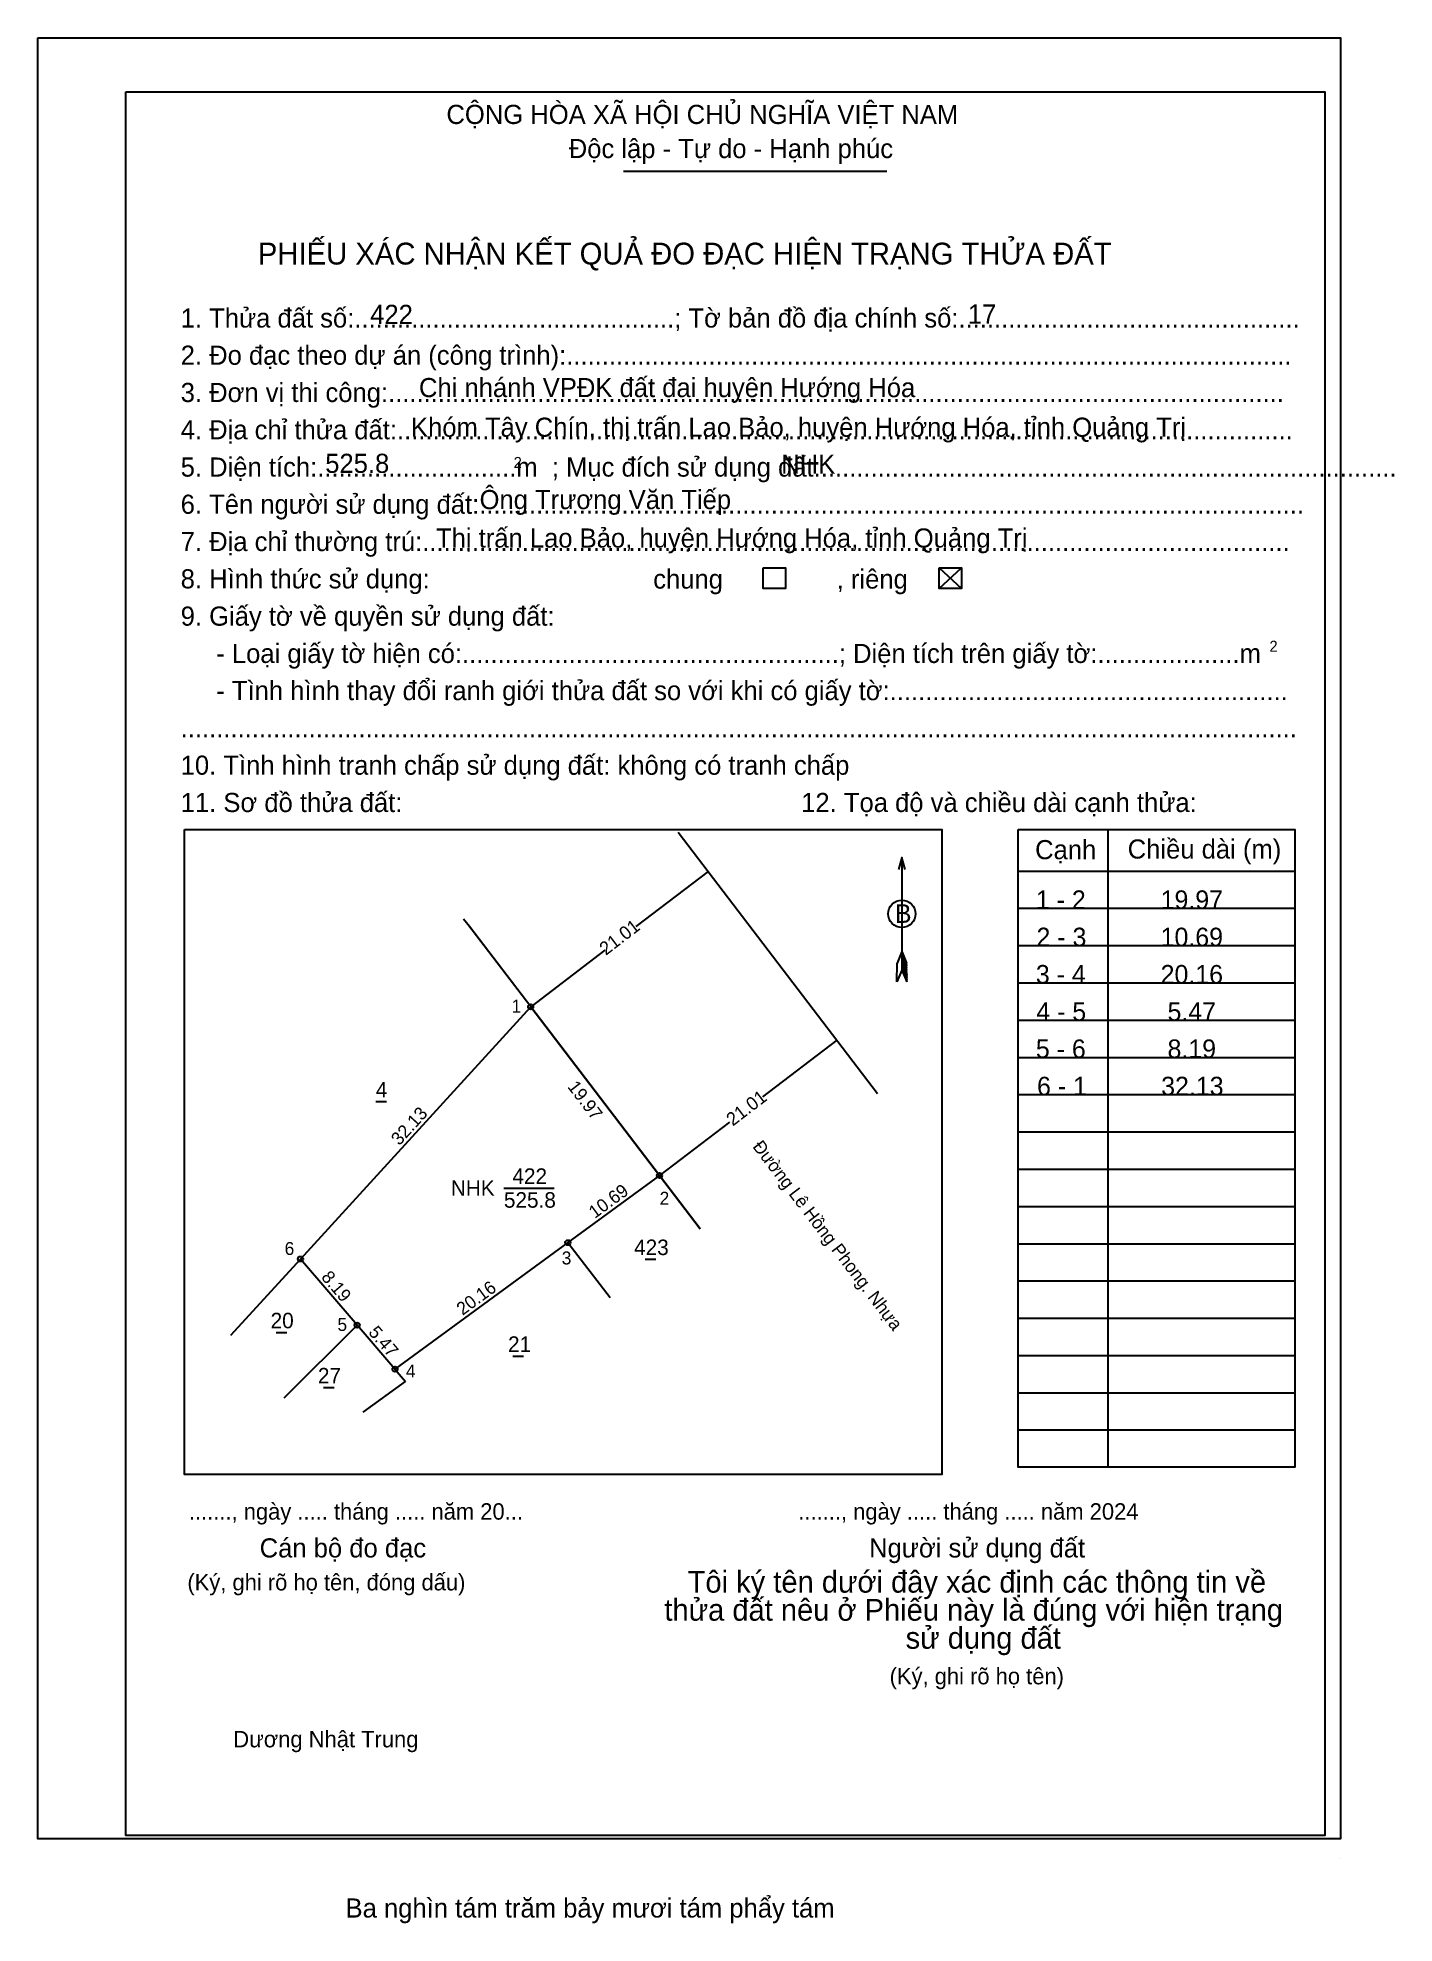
# Model space of a CAD drawing. Extents: x 537198 to 537326, y 1838402 to 1838579.
import ezdxf

# ---------------------------------------------------------------- set-up
doc = ezdxf.new("R2010")
doc.units = 0
for name, color, linetype in [('Level 1', 7, 'Continuous'), ('Level 10', 7, 'Continuous'), ('Level 11', 7, 'Continuous'), ('Level 13', 7, 'Continuous'), ('Level 2', 7, 'Continuous'), ('Level 23', 7, 'Continuous'), ('Level 27', 7, 'Continuous'), ('Level 3', 7, 'Continuous'), ('Level 36', 7, 'Continuous'), ('Level 48', 7, 'Continuous'), ('Level 49', 7, 'Continuous'), ('Level 50', 7, 'Continuous'), ('Level 52', 7, 'Continuous'), ('Level 6', 7, 'Continuous'), ('Level 9', 7, 'Continuous')]:
    doc.layers.add(name, color=color, linetype=linetype)

msp = doc.modelspace()

# ---------------------------------------------------------------- linework, layer by layer
at = {"layer": 'Level 1'}
for p, q in [((537198.2, 1838577.23), (537198.2, 1838577.23)), ((537253.31, 1838566.48), (537278.1, 1838566.48)), ((537283.02, 1838529.15), (537285.12, 1838527.19)), ((537283.02, 1838527.19), (537285.12, 1838529.15)), ((537212, 1838504.51), (537212, 1838504.51)), ((537298.88, 1838504.53), (537298.88, 1838444.49)), ((537279.5, 1838501.89), (537279.5, 1838491.28)), ((537290.46, 1838500.61), (537316.47, 1838500.61)), ((537290.46, 1838497.1), (537316.47, 1838497.1)), ((537279.5, 1838493.03), (537279.05, 1838491.95)), ((537279.5, 1838493.03), (537279.95, 1838491.95)), ((537279.5, 1838492.88), (537279.95, 1838491.79)), ((537279.5, 1838492.73), (537279.95, 1838491.64)), ((537279.5, 1838492.57), (537279.95, 1838491.48)), ((537279.5, 1838492.42), (537279.95, 1838491.32)), ((537279.5, 1838492.26), (537279.95, 1838491.16)), ((537279.5, 1838492.11), (537279.95, 1838491.01)), ((537290.46, 1838493.59), (537316.47, 1838493.59)), ((537279.03, 1838490.19), (537279.05, 1838491.95)), ((537279.5, 1838491.28), (537279.03, 1838490.19)), ((537279.5, 1838491.96), (537279.96, 1838490.85)), ((537279.5, 1838491.81), (537279.96, 1838490.69)), ((537279.5, 1838491.66), (537279.96, 1838490.53)), ((537279.5, 1838491.5), (537279.97, 1838490.38)), ((537279.5, 1838491.28), (537279.97, 1838490.19)), ((537279.97, 1838490.19), (537279.95, 1838491.95)), ((537290.46, 1838490.09), (537316.47, 1838490.09)), ((537290.46, 1838486.58), (537316.47, 1838486.58)), ((537290.46, 1838483.07), (537316.47, 1838483.07)), ((537290.46, 1838479.56), (537316.47, 1838479.56)), ((537290.46, 1838476.06), (537316.47, 1838476.06)), ((537290.46, 1838472.55), (537316.47, 1838472.55)), ((537290.46, 1838469.04), (537316.47, 1838469.04)), ((537290.46, 1838465.53), (537316.47, 1838465.53)), ((537290.46, 1838462.03), (537316.47, 1838462.03)), ((537290.46, 1838458.52), (537316.47, 1838458.52)), ((537290.46, 1838455.01), (537316.47, 1838455.01)), ((537290.46, 1838451.5), (537316.47, 1838451.5)), ((537290.46, 1838448), (537316.47, 1838448)), ((537283.25, 1838443.81), (537283.25, 1838443.81)), ((537320.77, 1838407.7), (537320.77, 1838407.7))]:
    msp.add_line(p, q, dxfattribs=at)
for points in [[(537212, 1838504.51), (537283.25, 1838504.51), (537283.25, 1838443.81), (537212, 1838443.81)], [(537290.46, 1838504.53), (537316.47, 1838504.53), (537316.47, 1838444.49), (537290.46, 1838444.49)]]:
    msp.add_lwpolyline(points, close=True, dxfattribs=at)
msp.add_lwpolyline([(537279.8, 1838500.76), (537279.5, 1838501.89), (537279.19, 1838500.76)], dxfattribs=at)
msp.add_circle((537279.5, 1838496.58), 1.29, dxfattribs=at)
at = {"layer": 'Level 10'}
for p, q in [((537258.47, 1838504.25), (537277.22, 1838479.68)), ((537261.28, 1838500.57), (537254.48, 1838495.38)), ((537251.55, 1838493.15), (537244.58, 1838487.82)), ((537273.4, 1838484.69), (537266.39, 1838479.35)), ((537263.29, 1838476.98), (537256.7, 1838471.95)), ((537228.81, 1838449.69), (537232.8, 1838452.56))]:
    msp.add_line(p, q, dxfattribs=at)
msp.add_lwpolyline([(537222.92, 1838464.09), (537244.58, 1838487.82), (537256.7, 1838471.95), (537248.08, 1838465.63), (537231.81, 1838453.72), (537228.25, 1838457.87)], close=True, dxfattribs=at)
at = {"layer": 'Level 11'}
for centre in [(537244.58, 1838487.82), (537256.7, 1838471.95), (537248.08, 1838465.63), (537222.92, 1838464.09), (537222.92, 1838464.09), (537228.25, 1838457.87), (537231.81, 1838453.72)]:
    msp.add_circle(centre, 0.244, dxfattribs=at)
at = {"layer": 'Level 2'}
msp.add_lwpolyline([(537198.2, 1838579.04), (537320.77, 1838579.04), (537320.77, 1838409.51), (537198.2, 1838409.51)], close=True, dxfattribs=at)
at = {"layer": 'Level 23'}
msp.add_lwpolyline([(537260.53, 1838466.94), (537256.7, 1838471.95), (537244.58, 1838487.82), (537238.81, 1838495.38), (537238.26, 1838496.09)], dxfattribs=at)
at = {"layer": 'Level 27'}
for p, q in [((537244.58, 1838487.82), (537238.67, 1838495.57)), ((537256.7, 1838471.95), (537260.53, 1838466.92)), ((537248.08, 1838465.63), (537252.06, 1838460.47)), ((537222.92, 1838464.09), (537216.35, 1838456.89)), ((537228.25, 1838457.87), (537221.35, 1838450.99)), ((537231.81, 1838453.72), (537232.8, 1838452.56))]:
    msp.add_line(p, q, dxfattribs=at)
at = {"layer": 'Level 3'}
msp.add_lwpolyline([(537206.49, 1838573.95), (537319.31, 1838573.95), (537319.31, 1838409.82), (537206.49, 1838409.82)], close=True, dxfattribs=at)
at = {"layer": 'Level 50'}
for points in [[(537266.46, 1838529.15), (537268.56, 1838529.15), (537268.56, 1838527.19), (537266.46, 1838527.19)], [(537283.02, 1838529.15), (537285.12, 1838529.15), (537285.12, 1838527.19), (537283.02, 1838527.19)]]:
    msp.add_lwpolyline(points, close=True, dxfattribs=at)
at = {"layer": 'Level 9'}
for p, q in [((537230.01, 1838478.91), (537231.01, 1838478.91)), ((537242.06, 1838470.77), (537246.8, 1838470.77)), ((537255.34, 1838464.07), (537256.35, 1838464.07)), ((537220.64, 1838457.18), (537221.65, 1838457.18)), ((537242.89, 1838454.96), (537243.9, 1838454.96)), ((537225.09, 1838451.99), (537226.1, 1838451.99))]:
    msp.add_line(p, q, dxfattribs=at)

# ---------------------------------------------------------------- texts
at = {"layer": 'Level 1'}
for s, height, p in [('CỘNG HÒA XÃ HỘI CHỦ NGHĨA VIỆT NAM', 1.8004, (537236.65, 1838570.92)), ('Độc lập - Tự do - Hạnh phúc', 1.8004, (537248.16, 1838567.71)), ('PHIẾU XÁC NHẬN KẾT QUẢ ĐO ĐẠC HIỆN TRẠNG THỬA ĐẤT', 2.0579, (537218.91, 1838557.69)), ('1. Thửa đất số:.............................................; Tờ bản đồ địa chính số:................................................', 1.80044, (537211.65, 1838551.76)), ('2. Đo đạc theo dự án (công trình):......................................................................................................', 1.80044, (537211.65, 1838548.26)), ('3. Đơn vị thi công:..............................................................................................................................', 1.80044, (537211.65, 1838544.75)), ('4. Địa chỉ thửa đất:..............................................................................................................................', 1.80044, (537211.65, 1838541.24)), ('5. Diện tích:............................m  ; Mục đích sử dụng đất:.................................................................................', 1.80044, (537211.65, 1838537.73)), ('2', 1.03, (537242.98, 1838538.55)), ('6. Tên người sử dụng đất:....................................................................................................................', 1.80044, (537211.65, 1838534.23)), ('7. Địa chỉ thường trú:..........................................................................................................................', 1.80044, (537211.65, 1838530.72)), ('chung                , riêng', 1.8004, (537256.11, 1838527.19)), ('9. Giấy tờ về quyền sử dụng đất:', 1.8004, (537211.65, 1838523.7)), ('2', 1.03, (537314.09, 1838521.25)), ('     - Loại giấy tờ hiện có:.....................................................; Diện tích trên giấy tờ:....................m', 1.80044, (537211.65, 1838520.19)), ('     - Tình hình thay đổi ranh giới thửa đất so với khi có giấy tờ:........................................................', 1.80044, (537211.65, 1838516.69)), ('.............................................................................................................................................................', 1.80044, (537211.65, 1838513.18)), ('10. Tình hình tranh chấp sử dụng đất: không có tranh chấp', 1.8004, (537211.65, 1838509.67)), ('11. Sơ đồ thửa đất:', 1.8004, (537211.65, 1838506.16)), ('12. Tọa độ và chiều dài cạnh thửa:', 1.8004, (537270.03, 1838506.16)), ('Cạnh', 1.8, (537292.04, 1838501.72)), ('Chiều dài (m)', 1.8004, (537300.75, 1838501.78)), ('B', 1.75, (537278.85, 1838495.73)), ('......., ngày ..... tháng ..... năm 20...', 1.5433, (537212.42, 1838439.56)), ('......., ngày ..... tháng ..... năm 2024', 1.5433, (537269.76, 1838439.56)), ('Cán bộ đo đạc', 1.8004, (537219.08, 1838436)), ('Người sử dụng đất', 1.8004, (537276.42, 1838436)), ('(Ký, ghi rõ họ tên, đóng dấu)', 1.5433, (537212.28, 1838432.9)), ('Tôi ký tên dưới đây xác định các thông tin về', 2.046, (537259.35, 1838432.69)), ('thửa đất nêu ở Phiếu này là đúng với hiện trạng', 2.046, (537257.16, 1838430.05)), ('sử dụng đất', 2.046, (537279.86, 1838427.41)), ('(Ký, ghi rõ họ tên)', 1.5433, (537278.35, 1838424.06)), ('Dương Nhật Trung', 1.5433, (537216.6, 1838418.13))]:
    msp.add_text(s, height=height, dxfattribs=at).set_placement(p)
at = {"layer": 'Level 10'}
for p in [(537251.65, 1838492.62), (537263.59, 1838476.55)]:
    msp.add_text('21.01', height=1.25, rotation=37.3631, dxfattribs=at).set_placement(p)
at = {"layer": 'Level 13'}
for s, p in [('422', (537242.86, 1838471.16)), ('NHK', (537237.07, 1838470.04)), ('525.8', (537242.06, 1838468.92))]:
    msp.add_text(s, height=1.461, dxfattribs=at).set_placement(p)
at = {"layer": 'Level 36'}
for s, height, p in [('4', 1.46, (537230.01, 1838479.3)), ('423', 1.461, (537254.31, 1838464.46)), ('20', 1.461, (537220.11, 1838457.57)), ('21', 1.461, (537242.45, 1838455.35)), ('27', 1.461, (537224.56, 1838452.38))]:
    msp.add_text(s, height=height, dxfattribs=at).set_placement(p)
at = {"layer": 'Level 48'}
msp.add_text('8. Hình thức sử dụng:', height=1.8005, dxfattribs=at).set_placement((537211.65, 1838527.21))
at = {"layer": 'Level 49'}
for s, height, rotation, p in [('19.97', 1.218, 307.3631, (537247.99, 1838480.29)), ('32.13', 1.218, 47.614, (537232.22, 1838474.71)), ('Đường Lê Hồng Phong. Nhựa', 1.2179, 307.3631, (537265.4, 1838474.66)), ('10.69', 1.218, 36.2155, (537250.61, 1838467.85)), ('8.19', 1.218, 310.6058, (537224.81, 1838462.34)), ('20.16', 1.218, 36.2155, (537238.17, 1838458.74)), ('5.47', 1.218, 310.6058, (537229.25, 1838457.15))]:
    msp.add_text(s, height=height, rotation=rotation, dxfattribs=at).set_placement(p)
at = {"layer": 'Level 52'}
for s, p in [('1 - 2', (537292.11, 1838497.03)), ('19.97', (537303.85, 1838497.03)), ('2 - 3', (537292.17, 1838493.52)), ('10.69', (537303.85, 1838493.52)), ('3 - 4', (537292.11, 1838490.01)), ('20.16', (537303.85, 1838490.01)), ('4 - 5', (537292.15, 1838486.5)), ('5.47', (537304.5, 1838486.5)), ('5 - 6', (537292.11, 1838483)), ('8.19', (537304.5, 1838483)), ('6 - 1', (537292.22, 1838479.49)), ('32.13', (537303.9, 1838479.49))]:
    msp.add_text(s, height=1.754, dxfattribs=at).set_placement(p)
at = {"layer": 'Level 6'}
for s, height, p in [('422', 1.801, (537229.48, 1838552.1)), ('17', 1.801, (537285.71, 1838552.13)), ('Chi nhánh VPĐK đất đai huyện Hướng Hóa', 1.8005, (537234.07, 1838545.21)), ('Khóm Tây Chín, thị trấn Lao Bảo, huyện Hướng Hóa, tỉnh Quảng Trị', 1.8005, (537233.32, 1838541.48)), ('525.8', 1.801, (537225.25, 1838538.08)), ('NHK', 1.801, (537268.15, 1838538.01)), ('Ông Trương Văn Tiếp', 1.8005, (537239.77, 1838534.67)), ('Thị trấn Lao Bảo, huyện Hướng Hóa, tỉnh Quảng Trị', 1.8005, (537235.67, 1838531.05)), ('Ba nghìn tám trăm bảy mươi tám phẩy tám', 1.8005, (537227.16, 1838402.11))]:
    msp.add_text(s, height=height, dxfattribs=at).set_placement(p)
at = {"layer": 'Level 9'}
for s, p in [('1', (537242.78, 1838487.28)), ('2', (537256.71, 1838469.2)), ('6', (537221.43, 1838464.47)), ('3', (537247.5, 1838463.58)), ('5', (537226.4, 1838457.32)), ('4', (537232.84, 1838452.94))]:
    msp.add_text(s, height=1.22, dxfattribs=at).set_placement(p)

doc.saveas('drawing.dxf')
